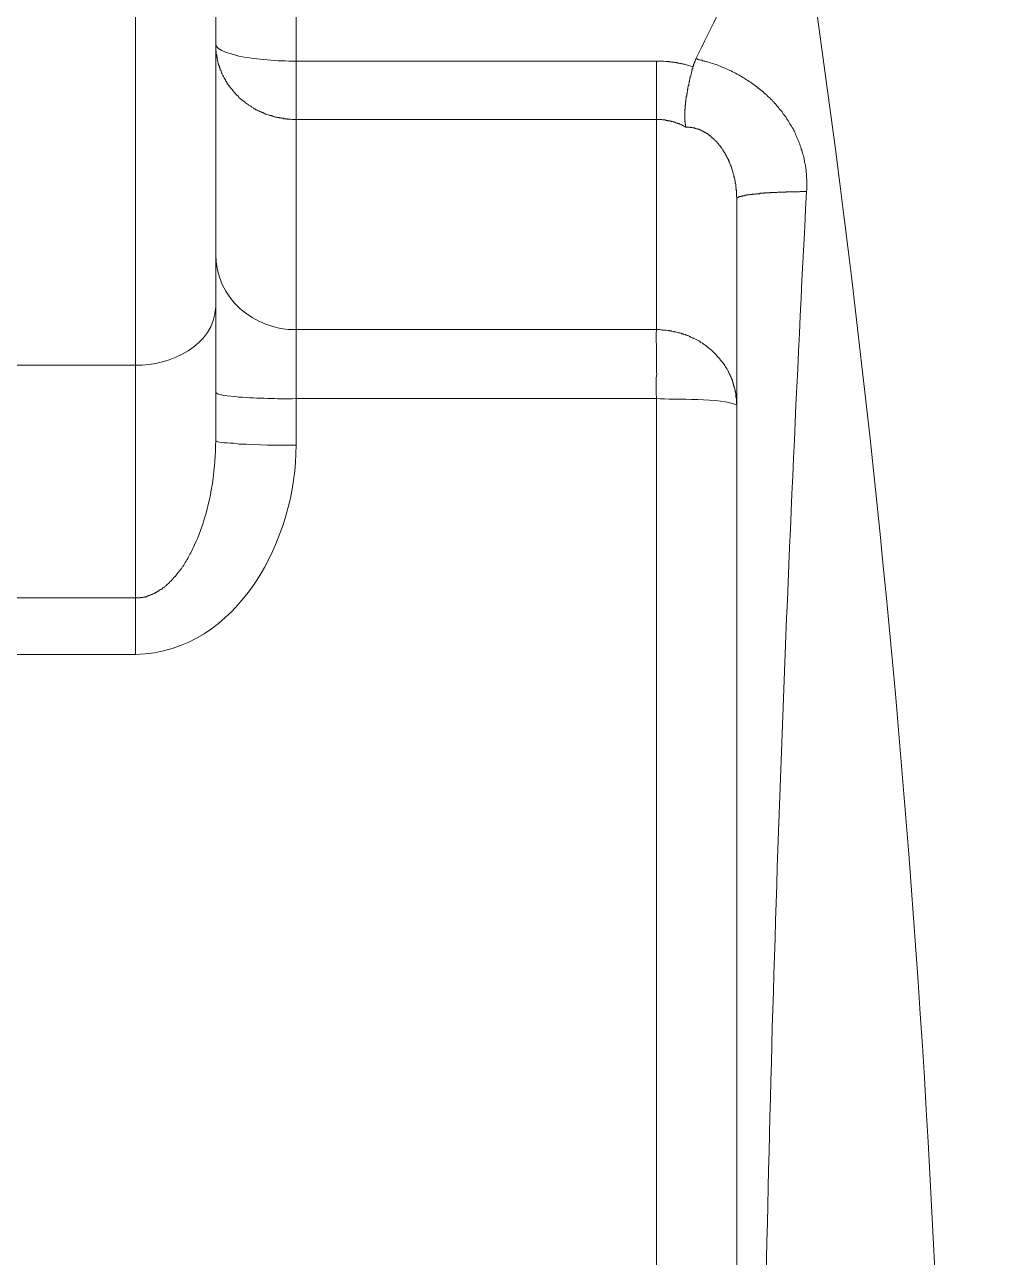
# Model space of a CAD drawing. Header units: millimetres. Extents: x -1838618 to -1600818, y -1770412 to -1553248.
# Drawn here: x -1791882.84 to -1791846.28, y -1686150.75 to -1686104.63 of the extents above; entities that cross this region are included whole.
import ezdxf

# ---------------------------------------------------------------- set-up
doc = ezdxf.new("R2010")
doc.units = ezdxf.units.MM
doc.header["$LTSCALE"] = 100
doc.layers.add('412equipment', color=6, linetype='Continuous')
doc.layers.add('_____1', color=160, linetype='Continuous')

# ---------------------------------------------------------------- blocks, each defined once
blk = doc.blocks.new('A$C2A4D0462')
at = {"layer": '_____1', "color": 7, "lineweight": 0}
for p, q in [((35.0673, -37.3503), (35.0673, -35.6144)), ((34.6671, -38.109), (34.6671, -36.1969)), ((35.0673, -37.3503), (35.0673, -37.4961)), ((35.9671, -37.3503), (35.0673, -37.3503)), ((35.9671, -37.3503), (35.9671, -37.4961)), ((35.9671, -37.4961), (35.0673, -37.4961)), ((35.0673, -38.0201), (35.0673, -37.4961)), ((35.9671, -37.4961), (35.9671, -38.0201)), ((34.8671, -38.1772), (34.8671, -37.832)), ((35.0673, -38.0201), (35.0673, -38.192)), ((35.9671, -38.0201), (35.0673, -38.0201)), ((34.6671, -38.109), (33.2674, -38.109)), ((34.6671, -38.6891), (34.6671, -38.109)), ((34.8671, -38.1772), (34.8671, -38.2971)), ((35.9671, -38.192), (35.0673, -38.192)), ((35.0673, -38.192), (35.0673, -38.3081)), ((35.9671, -40.9381), (35.9671, -38.192)), ((33.2674, -38.6891), (34.6671, -38.6891)), ((34.6671, -38.83), (33.2674, -38.83))]:
    blk.add_line(p, q, dxfattribs=at)
for points in [[(34.8671, -35.8138), (34.8671, -37.308), (34.8671, -37.832)], [(36.0653, -37.3448), (36.0641, -37.3459), (36.0641, -37.3483), (36.0631, -37.3493), (36.0631, -37.3503), (36.0621, -37.351), (36.0621, -37.3531), (36.0614, -37.3531), (36.0614, -37.3552), (36.0603, -37.3562), (36.0603, -37.3579), (36.0593, -37.359), (36.0593, -37.3624), (36.0583, -37.3624), (36.0583, -37.3641)]]:
    blk.add_lwpolyline(points, dxfattribs=at)
for points in [[(36.3132, -36.8632), (36.229, -37.0231), (36.1439, -37.1822), (36.0653, -37.3448)], [(36.3132, -47.0641), (36.8272, -43.6873), (36.8272, -40.2401), (36.3132, -36.8632)], [(34.925, -37.3379), (34.9152, -37.3348), (34.8654, -37.3242), (34.8671, -37.308)], [(35.0673, -37.3503), (35.0196, -37.3507), (34.972, -37.3466), (34.925, -37.3379)], [(36.2381, -40.515), (36.2553, -39.5676), (36.292, -38.6212), (36.3411, -37.6752)], [(34.8671, -37.832), (34.8661, -37.9398), (34.9624, -38.0218), (35.0673, -38.0201)], [(34.6671, -38.109), (34.754, -38.1096), (34.8626, -38.0611), (34.8671, -37.9629)], [(36.1671, -38.2082), (36.1304, -38.1899), (36.0102, -38.1951), (35.9671, -38.192)], [(35.0673, -38.3081), (35.0697, -38.5351), (34.9236, -38.8252), (34.6671, -38.83)], [(34.6671, -38.6891), (34.6671, -38.736), (34.6671, -38.7832), (34.6671, -38.83)]]:
    blk.add_open_spline(points, degree=3, dxfattribs=at)
for points, knots in [([(35.0673, -37.4961), (35.058, -37.4968), (35.0573, -37.4947), (35.0482, -37.495), (35.0414, -37.4957), (35.0471, -37.4933), (35.0394, -37.4944), (35.0394, -37.4944), (35.0373, -37.4944), (35.0373, -37.4944), (35.0373, -37.4944), (35.0351, -37.493), (35.0351, -37.493), (35.0351, -37.493), (35.0302, -37.493), (35.0302, -37.493), (35.0302, -37.493), (35.029, -37.4919), (35.029, -37.4919), (35.029, -37.4919), (35.0253, -37.4919), (35.0253, -37.4919), (35.0253, -37.4919), (35.0242, -37.4909), (35.0242, -37.4909), (35.0242, -37.4909), (35.0213, -37.4909), (35.0213, -37.4909), (35.0213, -37.4909), (35.0192, -37.4899), (35.0192, -37.4899), (35.0192, -37.4899), (35.0161, -37.4899), (35.0161, -37.4899), (35.0161, -37.4899), (35.0142, -37.4892), (35.0142, -37.4892), (35.0142, -37.4892), (35.0132, -37.4892), (35.0132, -37.4892), (35.0132, -37.4892), (35.0111, -37.4882), (35.0111, -37.4882), (35.0111, -37.4882), (35.0094, -37.4882), (35.0094, -37.4882), (35.0094, -37.4882), (35.0084, -37.4871), (35.0084, -37.4871), (35.0084, -37.4871), (35.0061, -37.4871), (35.0061, -37.4871), (35.0061, -37.4871), (35.0051, -37.4861), (35.0051, -37.4861), (35.0051, -37.4861), (35.0023, -37.4861), (35.0023, -37.4861), (35.0023, -37.4861), (35.0003, -37.4851), (35.0003, -37.4851), (34.998, -37.4844), (34.9936, -37.4826), (34.991, -37.4823), (34.991, -37.4823), (34.9893, -37.4813), (34.9893, -37.4813), (34.9893, -37.4813), (34.9882, -37.4802), (34.9882, -37.4802), (34.9882, -37.4802), (34.9862, -37.4802), (34.9862, -37.4802), (34.9862, -37.4802), (34.9849, -37.4788), (34.9849, -37.4788), (34.9849, -37.4788), (34.9832, -37.4788), (34.9832, -37.4788), (34.9832, -37.4788), (34.9822, -37.4778), (34.9822, -37.4778), (34.9822, -37.4778), (34.9801, -37.4771), (34.9801, -37.4771), (34.9801, -37.4771), (34.9791, -37.4771), (34.9791, -37.4771), (34.9791, -37.4771), (34.9774, -37.4761), (34.9774, -37.4761), (34.9774, -37.4761), (34.9762, -37.4751), (34.9762, -37.4751), (34.9762, -37.4751), (34.9741, -37.474), (34.9741, -37.474), (34.9741, -37.474), (34.9731, -37.474), (34.9731, -37.474), (34.9674, -37.4702), (34.9701, -37.474), (34.9643, -37.4692), (34.9643, -37.4692), (34.9632, -37.4682), (34.9632, -37.4682), (34.9632, -37.4682), (34.961, -37.4682), (34.961, -37.4682), (34.961, -37.4682), (34.9603, -37.4671), (34.9603, -37.4671), (34.9603, -37.4671), (34.9582, -37.4661), (34.9582, -37.4661), (34.9582, -37.4661), (34.9572, -37.4647), (34.9572, -37.4647), (34.9572, -37.4647), (34.9562, -37.464), (34.9562, -37.464), (34.9562, -37.464), (34.9543, -37.463), (34.9543, -37.463), (34.9543, -37.463), (34.9532, -37.462), (34.9532, -37.462), (34.9532, -37.462), (34.9522, -37.462), (34.9522, -37.462), (34.9522, -37.462), (34.9501, -37.4609), (34.9501, -37.4609), (34.9501, -37.4609), (34.9491, -37.4599), (34.9491, -37.4599), (34.9491, -37.4599), (34.9484, -37.4592), (34.9484, -37.4592), (34.9469, -37.4585), (34.9408, -37.454), (34.9402, -37.453), (34.9353, -37.4503), (34.93, -37.4447), (34.925, -37.441), (34.9236, -37.4368), (34.9209, -37.4372), (34.9191, -37.4348), (34.9155, -37.4317), (34.9176, -37.432), (34.9131, -37.4282), (34.9092, -37.4234), (34.905, -37.4179), (34.9011, -37.413), (34.899, -37.4106), (34.8973, -37.4079), (34.895, -37.4048), (34.895, -37.4048), (34.895, -37.4041), (34.895, -37.4041), (34.895, -37.4041), (34.8943, -37.402), (34.8943, -37.402), (34.8943, -37.402), (34.8933, -37.401), (34.8933, -37.401), (34.8933, -37.401), (34.8923, -37.4), (34.8923, -37.4), (34.8923, -37.4), (34.8912, -37.3982), (34.8912, -37.3982), (34.8912, -37.3982), (34.8912, -37.3972), (34.8912, -37.3972), (34.8912, -37.3972), (34.8902, -37.3962), (34.8902, -37.3962), (34.8902, -37.3962), (34.8892, -37.3941), (34.8892, -37.3941), (34.8892, -37.3941), (34.8883, -37.3931), (34.8883, -37.3931), (34.8883, -37.3931), (34.8883, -37.3924), (34.8883, -37.3924), (34.8883, -37.3924), (34.8873, -37.39), (34.8873, -37.39), (34.8873, -37.39), (34.8862, -37.3889), (34.8862, -37.3889), (34.8845, -37.3851), (34.8838, -37.3845), (34.8819, -37.3803), (34.8819, -37.3803), (34.8812, -37.3793), (34.8812, -37.3793), (34.8812, -37.3793), (34.8812, -37.3772), (34.8812, -37.3772), (34.8812, -37.3772), (34.8802, -37.3758), (34.8802, -37.3758), (34.8802, -37.3758), (34.8802, -37.3741), (34.8802, -37.3741), (34.8802, -37.3741), (34.8792, -37.3731), (34.8792, -37.3731), (34.8792, -37.3731), (34.8781, -37.3721), (34.8781, -37.3721), (34.8781, -37.3721), (34.8781, -37.37), (34.8781, -37.37), (34.8781, -37.37), (34.8771, -37.369), (34.8771, -37.369), (34.8771, -37.369), (34.8771, -37.3672), (34.8771, -37.3672), (34.8771, -37.3672), (34.8764, -37.3662), (34.8764, -37.3662), (34.8764, -37.3662), (34.8764, -37.3641), (34.8764, -37.3641), (34.8764, -37.3641), (34.8754, -37.3631), (34.8754, -37.3631), (34.8754, -37.3631), (34.8754, -37.361), (34.8754, -37.361), (34.8754, -37.361), (34.8742, -37.36), (34.8742, -37.36), (34.8742, -37.36), (34.8742, -37.3579), (34.8742, -37.3579), (34.8742, -37.3579), (34.8732, -37.3569), (34.8732, -37.3569), (34.8732, -37.3569), (34.8732, -37.3541), (34.8732, -37.3541), (34.8732, -37.3541), (34.8721, -37.3521), (34.8721, -37.3521), (34.8721, -37.3521), (34.8721, -37.351), (34.8721, -37.351), (34.8721, -37.351), (34.8711, -37.3493), (34.8711, -37.3493), (34.8711, -37.3493), (34.8711, -37.3459), (34.8711, -37.3459), (34.8711, -37.3459), (34.8704, -37.3448), (34.8704, -37.3448), (34.8707, -37.3345), (34.869, -37.3441), (34.8694, -37.3352), (34.8694, -37.3352), (34.8683, -37.3342), (34.8683, -37.3342), (34.8683, -37.3342), (34.8683, -37.3259), (34.8683, -37.3259), (34.8683, -37.3259), (34.8671, -37.3252), (34.8671, -37.3252), (34.8671, -37.3252), (34.8671, -37.3169), (34.8671, -37.3169), (34.8671, -37.3138), (34.8671, -37.3111), (34.8671, -37.308)], [0, 0, 0, 0, 1, 1, 1, 2, 2, 2, 3, 3, 3, 4, 4, 4, 5, 5, 5, 6, 6, 6, 7, 7, 7, 8, 8, 8, 9, 9, 9, 10, 10, 10, 11, 11, 11, 12, 12, 12, 13, 13, 13, 14, 14, 14, 15, 15, 15, 16, 16, 16, 17, 17, 17, 18, 18, 18, 19, 19, 19, 20, 20, 20, 21, 21, 21, 22, 22, 22, 23, 23, 23, 24, 24, 24, 25, 25, 25, 26, 26, 26, 27, 27, 27, 28, 28, 28, 29, 29, 29, 30, 30, 30, 31, 31, 31, 32, 32, 32, 33, 33, 33, 34, 34, 34, 35, 35, 35, 36, 36, 36, 37, 37, 37, 38, 38, 38, 39, 39, 39, 40, 40, 40, 41, 41, 41, 42, 42, 42, 43, 43, 43, 44, 44, 44, 45, 45, 45, 46, 46, 46, 47, 47, 47, 48, 48, 48, 49, 49, 49, 50, 50, 50, 51, 51, 51, 52, 52, 52, 53, 53, 53, 54, 54, 54, 55, 55, 55, 56, 56, 56, 57, 57, 57, 58, 58, 58, 59, 59, 59, 60, 60, 60, 61, 61, 61, 62, 62, 62, 63, 63, 63, 64, 64, 64, 65, 65, 65, 66, 66, 66, 67, 67, 67, 68, 68, 68, 69, 69, 69, 70, 70, 70, 71, 71, 71, 72, 72, 72, 73, 73, 73, 74, 74, 74, 75, 75, 75, 76, 76, 76, 77, 77, 77, 78, 78, 78, 79, 79, 79, 80, 80, 80, 81, 81, 81, 82, 82, 82, 83, 83, 83, 84, 84, 84, 85, 85, 85, 86, 86, 86, 87, 87, 87, 88, 88, 88, 89, 89, 89, 90, 90, 90, 91, 91, 91, 92, 92, 92, 93, 93, 93, 93]), ([(36.0583, -37.3641), (36.0543, -37.3638), (36.0509, -37.3624), (36.0472, -37.361), (36.0433, -37.3607), (36.0398, -37.3593), (36.0364, -37.3579), (36.0364, -37.3579), (36.0341, -37.3579), (36.0341, -37.3579), (36.0341, -37.3579), (36.0321, -37.3569), (36.0321, -37.3569), (36.0321, -37.3569), (36.0293, -37.3569), (36.0293, -37.3569), (36.0293, -37.3569), (36.0271, -37.3562), (36.0271, -37.3562), (36.0271, -37.3562), (36.025, -37.3562), (36.025, -37.3562), (36.025, -37.3562), (36.0233, -37.3552), (36.0233, -37.3552), (36.0233, -37.3552), (36.019, -37.3552), (36.019, -37.3552), (36.019, -37.3552), (36.0183, -37.3541), (36.0183, -37.3541), (36.0183, -37.3541), (36.0123, -37.3541), (36.0123, -37.3541), (36.0123, -37.3541), (36.0102, -37.3531), (36.0102, -37.3531), (36.0102, -37.3531), (36.0052, -37.3531), (36.0052, -37.3531), (36.0052, -37.3531), (36.0031, -37.3521), (36.0031, -37.3521), (36.0031, -37.3521), (36.0011, -37.3521), (36.0011, -37.3521), (35.9919, -37.3524), (36.0021, -37.3507), (35.9901, -37.351), (35.9816, -37.351), (35.9771, -37.3497), (35.9671, -37.3503)], [0, 0, 0, 0, 1, 1, 1, 2, 2, 2, 3, 3, 3, 4, 4, 4, 5, 5, 5, 6, 6, 6, 7, 7, 7, 8, 8, 8, 9, 9, 9, 10, 10, 10, 11, 11, 11, 12, 12, 12, 13, 13, 13, 14, 14, 14, 15, 15, 15, 16, 16, 16, 17, 17, 17, 17]), ([(36.0653, -37.3448), (36.0653, -37.3448), (36.0681, -37.3448), (36.0681, -37.3448), (36.0681, -37.3448), (36.0701, -37.3459), (36.0701, -37.3459), (36.0701, -37.3459), (36.0722, -37.3469), (36.0722, -37.3469), (36.0722, -37.3469), (36.0751, -37.3469), (36.0751, -37.3469), (36.0751, -37.3469), (36.0772, -37.3483), (36.0772, -37.3483), (36.0772, -37.3483), (36.0801, -37.3483), (36.0801, -37.3483), (36.0801, -37.3483), (36.0822, -37.3493), (36.0822, -37.3493), (36.0822, -37.3493), (36.0853, -37.3503), (36.0853, -37.3503), (36.0853, -37.3503), (36.087, -37.3503), (36.087, -37.3503), (36.087, -37.3503), (36.0893, -37.351), (36.0893, -37.351), (36.0893, -37.351), (36.092, -37.3521), (36.092, -37.3521), (36.092, -37.3521), (36.0941, -37.3521), (36.0941, -37.3521), (36.1037, -37.3559), (36.1163, -37.3586), (36.1253, -37.3631), (36.1344, -37.3669), (36.1442, -37.371), (36.153, -37.3748), (36.162, -37.38), (36.1745, -37.3855), (36.1823, -37.391), (36.19, -37.3962), (36.2, -37.4013), (36.2071, -37.4072), (36.2166, -37.4127), (36.2236, -37.4206), (36.2321, -37.4261), (36.2321, -37.4261), (36.2341, -37.4282), (36.2341, -37.4282), (36.2341, -37.4282), (36.2353, -37.4299), (36.2353, -37.4299), (36.2353, -37.4299), (36.2371, -37.431), (36.2371, -37.431), (36.2371, -37.431), (36.2391, -37.433), (36.2391, -37.433), (36.2391, -37.433), (36.2412, -37.4341), (36.2412, -37.4341), (36.2412, -37.4341), (36.2431, -37.4361), (36.2431, -37.4361), (36.2431, -37.4361), (36.2441, -37.4382), (36.2441, -37.4382), (36.2441, -37.4382), (36.2462, -37.4392), (36.2462, -37.4392), (36.2462, -37.4392), (36.2483, -37.441), (36.2483, -37.441), (36.2483, -37.441), (36.2502, -37.443), (36.2502, -37.443), (36.2502, -37.443), (36.2512, -37.4441), (36.2512, -37.4441), (36.2512, -37.4441), (36.2533, -37.4461), (36.2533, -37.4461), (36.2533, -37.4461), (36.255, -37.4478), (36.255, -37.4478), (36.255, -37.4478), (36.256, -37.4503), (36.256, -37.4503), (36.256, -37.4503), (36.2583, -37.4513), (36.2583, -37.4513), (36.2583, -37.4513), (36.2593, -37.453), (36.2593, -37.453), (36.2593, -37.453), (36.261, -37.4551), (36.261, -37.4551), (36.261, -37.4551), (36.2631, -37.4561), (36.2631, -37.4561), (36.2646, -37.4599), (36.272, -37.4661), (36.2731, -37.4692), (36.2762, -37.473), (36.2801, -37.4754), (36.2822, -37.4802), (36.2822, -37.4802), (36.2832, -37.4823), (36.2832, -37.4823), (36.2832, -37.4823), (36.285, -37.484), (36.285, -37.484), (36.285, -37.484), (36.2862, -37.4861), (36.2862, -37.4861), (36.2862, -37.4861), (36.2872, -37.4871), (36.2872, -37.4871), (36.2872, -37.4871), (36.2893, -37.4892), (36.2893, -37.4892), (36.2893, -37.4892), (36.2903, -37.4909), (36.2903, -37.4909), (36.2953, -37.4995), (36.3003, -37.5071), (36.3051, -37.5161), (36.3091, -37.5216), (36.3091, -37.5216), (36.3122, -37.5281), (36.3142, -37.5329), (36.3151, -37.5371), (36.3172, -37.5412), (36.3223, -37.5495), (36.3239, -37.5591), (36.328, -37.5681), (36.328, -37.5681), (36.328, -37.5701), (36.328, -37.5701), (36.328, -37.5701), (36.329, -37.5722), (36.329, -37.5722), (36.329, -37.5722), (36.3303, -37.5739), (36.3303, -37.5739), (36.3303, -37.5739), (36.3303, -37.576), (36.3303, -37.576), (36.3303, -37.576), (36.3313, -37.5781), (36.3313, -37.5781), (36.3313, -37.5781), (36.3313, -37.5808), (36.3313, -37.5808), (36.3337, -37.585), (36.3334, -37.5891), (36.3351, -37.5929), (36.3351, -37.5929), (36.3351, -37.596), (36.3351, -37.596), (36.3351, -37.596), (36.3361, -37.598), (36.3361, -37.598), (36.3361, -37.598), (36.3361, -37.6022), (36.3361, -37.6022), (36.3361, -37.6022), (36.3371, -37.6039), (36.3371, -37.6039), (36.3371, -37.6039), (36.3371, -37.606), (36.3371, -37.606), (36.3371, -37.606), (36.3384, -37.6091), (36.3384, -37.6091), (36.3384, -37.6091), (36.3384, -37.6132), (36.3384, -37.6132), (36.3384, -37.6132), (36.3394, -37.6153), (36.3394, -37.6153), (36.3394, -37.6153), (36.3394, -37.6191), (36.3394, -37.6191), (36.3394, -37.6191), (36.3401, -37.6211), (36.3401, -37.6211), (36.3394, -37.6301), (36.3415, -37.6277), (36.3411, -37.6342), (36.3411, -37.6342), (36.3411, -37.6432), (36.3411, -37.6432), (36.3411, -37.6432), (36.3421, -37.6452), (36.3421, -37.6452), (36.3421, -37.6452), (36.3421, -37.647), (36.3421, -37.647), (36.3418, -37.6532), (36.3432, -37.6711), (36.3411, -37.6752)], [0, 0, 0, 0, 1, 1, 1, 2, 2, 2, 3, 3, 3, 4, 4, 4, 5, 5, 5, 6, 6, 6, 7, 7, 7, 8, 8, 8, 9, 9, 9, 10, 10, 10, 11, 11, 11, 12, 12, 12, 13, 13, 13, 14, 14, 14, 15, 15, 15, 16, 16, 16, 17, 17, 17, 18, 18, 18, 19, 19, 19, 20, 20, 20, 21, 21, 21, 22, 22, 22, 23, 23, 23, 24, 24, 24, 25, 25, 25, 26, 26, 26, 27, 27, 27, 28, 28, 28, 29, 29, 29, 30, 30, 30, 31, 31, 31, 32, 32, 32, 33, 33, 33, 34, 34, 34, 35, 35, 35, 36, 36, 36, 37, 37, 37, 38, 38, 38, 39, 39, 39, 40, 40, 40, 41, 41, 41, 42, 42, 42, 43, 43, 43, 44, 44, 44, 45, 45, 45, 46, 46, 46, 47, 47, 47, 48, 48, 48, 49, 49, 49, 50, 50, 50, 51, 51, 51, 52, 52, 52, 53, 53, 53, 54, 54, 54, 55, 55, 55, 56, 56, 56, 57, 57, 57, 58, 58, 58, 59, 59, 59, 60, 60, 60, 61, 61, 61, 62, 62, 62, 63, 63, 63, 64, 64, 64, 65, 65, 65, 66, 66, 66, 67, 67, 67, 68, 68, 68, 69, 69, 69, 69]), ([(36.0583, -37.3641), (36.0583, -37.3641), (36.0571, -37.3662), (36.0571, -37.3662), (36.0571, -37.3662), (36.0571, -37.369), (36.0571, -37.369), (36.0571, -37.369), (36.056, -37.37), (36.056, -37.37), (36.056, -37.37), (36.056, -37.3721), (36.056, -37.3721), (36.056, -37.3721), (36.0553, -37.3731), (36.0553, -37.3731), (36.0553, -37.3731), (36.0553, -37.3758), (36.0553, -37.3758), (36.0553, -37.3758), (36.0543, -37.3783), (36.0543, -37.3783), (36.0543, -37.3783), (36.0543, -37.3803), (36.0543, -37.3803), (36.0543, -37.3803), (36.0533, -37.382), (36.0533, -37.382), (36.0533, -37.382), (36.0533, -37.3831), (36.0533, -37.3831), (36.0533, -37.3831), (36.0522, -37.3851), (36.0522, -37.3851), (36.0522, -37.3851), (36.0522, -37.3879), (36.0522, -37.3879), (36.0522, -37.3879), (36.0512, -37.3889), (36.0512, -37.3889), (36.0512, -37.3889), (36.0512, -37.3924), (36.0512, -37.3924), (36.0512, -37.3924), (36.05, -37.3931), (36.05, -37.3931), (36.05, -37.3931), (36.05, -37.3962), (36.05, -37.3962), (36.05, -37.3962), (36.0493, -37.3982), (36.0493, -37.3982), (36.0493, -37.3982), (36.0493, -37.401), (36.0493, -37.401), (36.0493, -37.401), (36.0483, -37.402), (36.0483, -37.402), (36.0483, -37.402), (36.0483, -37.4048), (36.0483, -37.4048), (36.0483, -37.4048), (36.0472, -37.4062), (36.0472, -37.4062), (36.0472, -37.4062), (36.0472, -37.4103), (36.0472, -37.4103), (36.0472, -37.4103), (36.0462, -37.412), (36.0462, -37.412), (36.0462, -37.412), (36.0462, -37.4141), (36.0462, -37.4141), (36.0462, -37.4141), (36.0452, -37.4161), (36.0452, -37.4161), (36.0452, -37.4161), (36.0452, -37.4199), (36.0452, -37.4199), (36.0452, -37.4199), (36.0441, -37.4213), (36.0441, -37.4213), (36.0441, -37.4213), (36.0441, -37.4251), (36.0441, -37.4251), (36.0441, -37.4251), (36.0433, -37.4272), (36.0433, -37.4272), (36.0433, -37.4272), (36.0433, -37.431), (36.0433, -37.431), (36.0433, -37.431), (36.0422, -37.432), (36.0422, -37.432), (36.0422, -37.432), (36.0422, -37.4372), (36.0422, -37.4372), (36.0422, -37.4372), (36.0412, -37.4382), (36.0412, -37.4382), (36.0416, -37.4458), (36.0398, -37.4423), (36.0402, -37.4478), (36.0402, -37.4478), (36.0402, -37.4513), (36.0402, -37.4513), (36.0402, -37.4513), (36.0391, -37.4523), (36.0391, -37.4523), (36.0391, -37.4523), (36.0391, -37.4592), (36.0391, -37.4592), (36.0391, -37.4592), (36.0381, -37.4599), (36.0381, -37.4599), (36.0381, -37.4599), (36.0381, -37.4702), (36.0381, -37.4702), (36.0381, -37.4702), (36.0374, -37.4713), (36.0374, -37.4713), (36.0374, -37.4713), (36.0374, -37.4751), (36.0374, -37.4751), (36.0374, -37.4778), (36.0374, -37.4813), (36.0374, -37.484), (36.0374, -37.4892), (36.0374, -37.4944), (36.0374, -37.4992), (36.0374, -37.4992), (36.0374, -37.5012), (36.0374, -37.5012), (36.0374, -37.5012), (36.0381, -37.5019), (36.0381, -37.5019), (36.0381, -37.5019), (36.0381, -37.5078), (36.0381, -37.5078), (36.0381, -37.5078), (36.0391, -37.5088), (36.0391, -37.5088), (36.0391, -37.5088), (36.0391, -37.5133), (36.0391, -37.5133), (36.0391, -37.5133), (36.0402, -37.514), (36.0402, -37.514), (36.0402, -37.514), (36.0402, -37.515), (36.0402, -37.515)], [0, 0, 0, 0, 1, 1, 1, 2, 2, 2, 3, 3, 3, 4, 4, 4, 5, 5, 5, 6, 6, 6, 7, 7, 7, 8, 8, 8, 9, 9, 9, 10, 10, 10, 11, 11, 11, 12, 12, 12, 13, 13, 13, 14, 14, 14, 15, 15, 15, 16, 16, 16, 17, 17, 17, 18, 18, 18, 19, 19, 19, 20, 20, 20, 21, 21, 21, 22, 22, 22, 23, 23, 23, 24, 24, 24, 25, 25, 25, 26, 26, 26, 27, 27, 27, 28, 28, 28, 29, 29, 29, 30, 30, 30, 31, 31, 31, 32, 32, 32, 33, 33, 33, 34, 34, 34, 35, 35, 35, 36, 36, 36, 37, 37, 37, 38, 38, 38, 39, 39, 39, 40, 40, 40, 41, 41, 41, 42, 42, 42, 43, 43, 43, 44, 44, 44, 45, 45, 45, 46, 46, 46, 47, 47, 47, 48, 48, 48, 49, 49, 49, 50, 50, 50, 50]), ([(36.0402, -37.515), (36.0402, -37.515), (36.0391, -37.514), (36.0391, -37.514), (36.0391, -37.514), (36.0381, -37.514), (36.0381, -37.514), (36.0381, -37.514), (36.0374, -37.5133), (36.0374, -37.5133), (36.0374, -37.5133), (36.0364, -37.5133), (36.0364, -37.5133), (36.0364, -37.5133), (36.0352, -37.5123), (36.0352, -37.5123), (36.0352, -37.5123), (36.0341, -37.5123), (36.0341, -37.5123), (36.0341, -37.5123), (36.0331, -37.5112), (36.0331, -37.5112), (36.0331, -37.5112), (36.0321, -37.5112), (36.0321, -37.5112), (36.0321, -37.5112), (36.0314, -37.5102), (36.0314, -37.5102), (36.0314, -37.5102), (36.0304, -37.5102), (36.0304, -37.5102), (36.0304, -37.5102), (36.0293, -37.5088), (36.0293, -37.5088), (36.0293, -37.5088), (36.0271, -37.5088), (36.0271, -37.5088), (36.0271, -37.5088), (36.0261, -37.5078), (36.0261, -37.5078), (36.0261, -37.5078), (36.025, -37.5078), (36.025, -37.5078), (36.025, -37.5078), (36.0243, -37.5071), (36.0243, -37.5071), (36.0243, -37.5071), (36.0233, -37.5071), (36.0233, -37.5071), (36.0233, -37.5071), (36.0223, -37.5061), (36.0223, -37.5061), (36.0223, -37.5061), (36.02, -37.5061), (36.02, -37.5061), (36.02, -37.5061), (36.019, -37.505), (36.019, -37.505), (36.019, -37.505), (36.0173, -37.505), (36.0173, -37.505), (36.0173, -37.505), (36.0162, -37.504), (36.0162, -37.504), (36.0162, -37.504), (36.0142, -37.504), (36.0142, -37.504), (36.0142, -37.504), (36.013, -37.503), (36.013, -37.503), (36.013, -37.503), (36.0112, -37.503), (36.0112, -37.503), (36.0112, -37.503), (36.0102, -37.5019), (36.0102, -37.5019), (36.0102, -37.5019), (36.0081, -37.5019), (36.0081, -37.5019), (36.0081, -37.5019), (36.0071, -37.5012), (36.0071, -37.5012), (36.0071, -37.5012), (36.0042, -37.5012), (36.0042, -37.5012), (36.0042, -37.5012), (36.0031, -37.5002), (36.0031, -37.5002), (36.0031, -37.5002), (36.0011, -37.5002), (36.0011, -37.5002), (36.0011, -37.5002), (36.0004, -37.4992), (36.0004, -37.4992), (36.0004, -37.4992), (35.995, -37.4992), (35.995, -37.4992), (35.995, -37.4992), (35.9944, -37.4981), (35.9944, -37.4981), (35.9944, -37.4981), (35.9901, -37.4981), (35.9901, -37.4981), (35.9901, -37.4981), (35.989, -37.4971), (35.989, -37.4971), (35.989, -37.4971), (35.9863, -37.4971), (35.9863, -37.4971), (35.9802, -37.4975), (35.984, -37.4957), (35.9763, -37.4961), (35.9732, -37.4961), (35.9704, -37.4961), (35.9671, -37.4961)], [0, 0, 0, 0, 1, 1, 1, 2, 2, 2, 3, 3, 3, 4, 4, 4, 5, 5, 5, 6, 6, 6, 7, 7, 7, 8, 8, 8, 9, 9, 9, 10, 10, 10, 11, 11, 11, 12, 12, 12, 13, 13, 13, 14, 14, 14, 15, 15, 15, 16, 16, 16, 17, 17, 17, 18, 18, 18, 19, 19, 19, 20, 20, 20, 21, 21, 21, 22, 22, 22, 23, 23, 23, 24, 24, 24, 25, 25, 25, 26, 26, 26, 27, 27, 27, 28, 28, 28, 29, 29, 29, 30, 30, 30, 31, 31, 31, 32, 32, 32, 33, 33, 33, 34, 34, 34, 35, 35, 35, 36, 36, 36, 37, 37, 37, 38, 38, 38, 38]), ([(36.0402, -37.515), (36.0438, -37.515), (36.0476, -37.515), (36.0512, -37.515), (36.0512, -37.515), (36.0512, -37.5161), (36.0512, -37.5161), (36.0614, -37.5157), (36.0546, -37.5174), (36.0621, -37.5171), (36.0621, -37.5171), (36.0621, -37.5181), (36.0621, -37.5181), (36.0621, -37.5181), (36.0653, -37.5181), (36.0653, -37.5181), (36.0653, -37.5181), (36.0664, -37.5192), (36.0664, -37.5192), (36.0664, -37.5192), (36.0691, -37.5192), (36.0691, -37.5192), (36.0691, -37.5192), (36.0691, -37.5198), (36.0691, -37.5198), (36.0691, -37.5198), (36.0722, -37.5198), (36.0722, -37.5198), (36.0722, -37.5198), (36.0722, -37.5209), (36.0722, -37.5209), (36.0722, -37.5209), (36.0741, -37.5209), (36.0741, -37.5209), (36.0741, -37.5209), (36.0751, -37.5219), (36.0751, -37.5219), (36.0751, -37.5219), (36.0762, -37.5219), (36.0762, -37.5219), (36.0762, -37.5219), (36.0772, -37.5229), (36.0772, -37.5229), (36.0772, -37.5229), (36.0782, -37.5229), (36.0782, -37.5229), (36.0782, -37.5229), (36.0793, -37.5243), (36.0793, -37.5243), (36.0793, -37.5243), (36.0812, -37.5243), (36.0812, -37.5243), (36.0812, -37.5243), (36.0812, -37.5254), (36.0812, -37.5254), (36.0812, -37.5254), (36.0832, -37.5254), (36.0832, -37.5254), (36.0832, -37.5254), (36.0832, -37.526), (36.0832, -37.526), (36.0832, -37.526), (36.0843, -37.526), (36.0843, -37.526), (36.0843, -37.526), (36.0853, -37.5271), (36.0853, -37.5271), (36.0853, -37.5271), (36.086, -37.5271), (36.086, -37.5271), (36.086, -37.5271), (36.087, -37.5281), (36.087, -37.5281), (36.087, -37.5281), (36.0882, -37.5281), (36.0882, -37.5281), (36.0882, -37.5281), (36.0893, -37.5291), (36.0893, -37.5291), (36.0893, -37.5291), (36.0903, -37.5302), (36.0903, -37.5302), (36.0903, -37.5302), (36.0913, -37.5302), (36.0913, -37.5302), (36.0913, -37.5302), (36.092, -37.5312), (36.092, -37.5312), (36.092, -37.5312), (36.0931, -37.5312), (36.0931, -37.5312), (36.0931, -37.5312), (36.0941, -37.5319), (36.0941, -37.5319), (36.0967, -37.5347), (36.0946, -37.5305), (36.0991, -37.536), (36.0991, -37.536), (36.1001, -37.5371), (36.1001, -37.5371), (36.1001, -37.5371), (36.1012, -37.5371), (36.1012, -37.5371), (36.1012, -37.5371), (36.1024, -37.5378), (36.1024, -37.5378), (36.1024, -37.5378), (36.1034, -37.5391), (36.1034, -37.5391), (36.1034, -37.5391), (36.1041, -37.5402), (36.1041, -37.5402), (36.1041, -37.5402), (36.1051, -37.5402), (36.1051, -37.5402), (36.1051, -37.5402), (36.1051, -37.5412), (36.1051, -37.5412), (36.1051, -37.5412), (36.1062, -37.5422), (36.1062, -37.5422), (36.1062, -37.5422), (36.1072, -37.5422), (36.1072, -37.5422), (36.1072, -37.5422), (36.1082, -37.5433), (36.1082, -37.5433), (36.1082, -37.5433), (36.1082, -37.544), (36.1082, -37.544), (36.1082, -37.544), (36.1094, -37.544), (36.1094, -37.544), (36.1094, -37.544), (36.1101, -37.545), (36.1101, -37.545), (36.1101, -37.545), (36.1111, -37.546), (36.1111, -37.546), (36.1111, -37.546), (36.1122, -37.5471), (36.1122, -37.5471), (36.1122, -37.5471), (36.1132, -37.5481), (36.1132, -37.5481), (36.1132, -37.5481), (36.1132, -37.5491), (36.1132, -37.5491), (36.1132, -37.5491), (36.1142, -37.5491), (36.1142, -37.5491), (36.1142, -37.5491), (36.1153, -37.5498), (36.1153, -37.5498), (36.1153, -37.5498), (36.116, -37.5509), (36.116, -37.5509), (36.116, -37.5509), (36.116, -37.5519), (36.116, -37.5519), (36.116, -37.5519), (36.1172, -37.5519), (36.1172, -37.5519), (36.1172, -37.5519), (36.1182, -37.5529), (36.1182, -37.5529), (36.1182, -37.5529), (36.1192, -37.5543), (36.1192, -37.5543), (36.1192, -37.5543), (36.1192, -37.5553), (36.1192, -37.5553), (36.1192, -37.5553), (36.1203, -37.556), (36.1203, -37.556), (36.1203, -37.556), (36.122, -37.5581), (36.122, -37.5581), (36.122, -37.5581), (36.122, -37.5591), (36.122, -37.5591), (36.1249, -37.5588), (36.1249, -37.5619), (36.1263, -37.5629), (36.1263, -37.5629), (36.1273, -37.5639), (36.1273, -37.5639), (36.1273, -37.5639), (36.1273, -37.565), (36.1273, -37.565), (36.1273, -37.565), (36.128, -37.566), (36.128, -37.566), (36.128, -37.566), (36.1291, -37.567), (36.1291, -37.567), (36.1291, -37.567), (36.1301, -37.5681), (36.1301, -37.5681), (36.1301, -37.5681), (36.1301, -37.5691), (36.1301, -37.5691), (36.1301, -37.5691), (36.1311, -37.5701), (36.1311, -37.5701), (36.1311, -37.5701), (36.1323, -37.5712), (36.1323, -37.5712), (36.1323, -37.5712), (36.1334, -37.5722), (36.1334, -37.5722), (36.1334, -37.5722), (36.1334, -37.5739), (36.1334, -37.5739), (36.1334, -37.5739), (36.1341, -37.575), (36.1341, -37.575), (36.1341, -37.575), (36.1351, -37.576), (36.1351, -37.576), (36.1351, -37.576), (36.1351, -37.577), (36.1351, -37.577), (36.1351, -37.577), (36.1361, -37.5781), (36.1361, -37.5781), (36.1361, -37.5781), (36.1372, -37.5791), (36.1372, -37.5791), (36.1372, -37.5791), (36.1382, -37.5808), (36.1382, -37.5808), (36.1382, -37.5808), (36.1382, -37.5819), (36.1382, -37.5819), (36.1382, -37.5819), (36.1394, -37.5832), (36.1394, -37.5832), (36.1394, -37.5832), (36.1401, -37.5843), (36.1401, -37.5843), (36.1401, -37.5843), (36.1401, -37.586), (36.1401, -37.586), (36.1401, -37.586), (36.1411, -37.587), (36.1411, -37.587), (36.1411, -37.587), (36.1422, -37.5881), (36.1422, -37.5881), (36.1422, -37.5881), (36.1422, -37.5891), (36.1422, -37.5891), (36.1422, -37.5891), (36.1432, -37.5912), (36.1432, -37.5912), (36.1432, -37.5912), (36.1442, -37.5918), (36.1442, -37.5918), (36.1442, -37.5918), (36.1442, -37.5929), (36.1442, -37.5929), (36.1442, -37.5929), (36.1453, -37.5949), (36.1453, -37.5949), (36.1453, -37.5949), (36.1465, -37.596), (36.1465, -37.596), (36.1465, -37.596), (36.1465, -37.598), (36.1465, -37.598), (36.1465, -37.598), (36.1471, -37.5991), (36.1471, -37.5991), (36.1471, -37.5991), (36.1482, -37.6001), (36.1482, -37.6001), (36.1482, -37.6001), (36.1482, -37.6022), (36.1482, -37.6022), (36.1482, -37.6022), (36.1492, -37.6032), (36.1492, -37.6032), (36.1509, -37.606), (36.1506, -37.6098), (36.153, -37.6122), (36.1535, -37.6167), (36.158, -37.6266), (36.1583, -37.6311), (36.1597, -37.6332), (36.1604, -37.6363), (36.1601, -37.639), (36.1623, -37.6425), (36.1616, -37.6466), (36.1633, -37.6501), (36.163, -37.6597), (36.1647, -37.6494), (36.1644, -37.659), (36.1651, -37.6649), (36.1654, -37.6628), (36.1651, -37.6701), (36.1651, -37.6701), (36.1661, -37.6721), (36.1661, -37.6721), (36.1661, -37.6721), (36.1661, -37.6821), (36.1661, -37.6821), (36.1658, -37.6914), (36.1675, -37.6869), (36.1671, -37.6931)], [0, 0, 0, 0, 1, 1, 1, 2, 2, 2, 3, 3, 3, 4, 4, 4, 5, 5, 5, 6, 6, 6, 7, 7, 7, 8, 8, 8, 9, 9, 9, 10, 10, 10, 11, 11, 11, 12, 12, 12, 13, 13, 13, 14, 14, 14, 15, 15, 15, 16, 16, 16, 17, 17, 17, 18, 18, 18, 19, 19, 19, 20, 20, 20, 21, 21, 21, 22, 22, 22, 23, 23, 23, 24, 24, 24, 25, 25, 25, 26, 26, 26, 27, 27, 27, 28, 28, 28, 29, 29, 29, 30, 30, 30, 31, 31, 31, 32, 32, 32, 33, 33, 33, 34, 34, 34, 35, 35, 35, 36, 36, 36, 37, 37, 37, 38, 38, 38, 39, 39, 39, 40, 40, 40, 41, 41, 41, 42, 42, 42, 43, 43, 43, 44, 44, 44, 45, 45, 45, 46, 46, 46, 47, 47, 47, 48, 48, 48, 49, 49, 49, 50, 50, 50, 51, 51, 51, 52, 52, 52, 53, 53, 53, 54, 54, 54, 55, 55, 55, 56, 56, 56, 57, 57, 57, 58, 58, 58, 59, 59, 59, 60, 60, 60, 61, 61, 61, 62, 62, 62, 63, 63, 63, 64, 64, 64, 65, 65, 65, 66, 66, 66, 67, 67, 67, 68, 68, 68, 69, 69, 69, 70, 70, 70, 71, 71, 71, 72, 72, 72, 73, 73, 73, 74, 74, 74, 75, 75, 75, 76, 76, 76, 77, 77, 77, 78, 78, 78, 79, 79, 79, 80, 80, 80, 81, 81, 81, 82, 82, 82, 83, 83, 83, 84, 84, 84, 85, 85, 85, 86, 86, 86, 87, 87, 87, 88, 88, 88, 89, 89, 89, 90, 90, 90, 91, 91, 91, 92, 92, 92, 93, 93, 93, 94, 94, 94, 95, 95, 95, 96, 96, 96, 97, 97, 97, 98, 98, 98, 99, 99, 99, 100, 100, 100, 101, 101, 101, 102, 102, 102, 103, 103, 103, 103]), ([(36.3411, -37.6752), (36.3377, -37.6752), (36.3337, -37.6752), (36.3303, -37.6752), (36.3223, -37.6745), (36.328, -37.6766), (36.3192, -37.6763), (36.3122, -37.6763), (36.3051, -37.6763), (36.298, -37.6763), (36.298, -37.6763), (36.2903, -37.6763), (36.2903, -37.6763), (36.2903, -37.6763), (36.2893, -37.6769), (36.2893, -37.6769), (36.2893, -37.6769), (36.2872, -37.6769), (36.2872, -37.6769), (36.2839, -37.6769), (36.2805, -37.6769), (36.2772, -37.6769), (36.2772, -37.6769), (36.2691, -37.6769), (36.2691, -37.6769), (36.2691, -37.6769), (36.267, -37.678), (36.267, -37.678), (36.2634, -37.678), (36.26, -37.678), (36.256, -37.678), (36.256, -37.678), (36.2512, -37.678), (36.2512, -37.678), (36.2512, -37.678), (36.2502, -37.679), (36.2502, -37.679), (36.2502, -37.679), (36.2472, -37.679), (36.2472, -37.679), (36.2441, -37.679), (36.2412, -37.679), (36.2381, -37.679), (36.2381, -37.679), (36.2371, -37.679), (36.2371, -37.679), (36.2371, -37.679), (36.2364, -37.68), (36.2364, -37.68), (36.2364, -37.68), (36.225, -37.68), (36.225, -37.68), (36.225, -37.68), (36.2243, -37.6811), (36.2243, -37.6811), (36.2243, -37.6811), (36.2152, -37.6811), (36.2152, -37.6811), (36.2152, -37.6811), (36.2142, -37.6821), (36.2142, -37.6821), (36.2121, -37.6821), (36.2095, -37.6821), (36.2071, -37.6821), (36.2071, -37.6821), (36.2064, -37.6821), (36.2064, -37.6821), (36.2064, -37.6821), (36.2054, -37.6828), (36.2054, -37.6828), (36.2054, -37.6828), (36.1993, -37.6828), (36.1993, -37.6828), (36.1993, -37.6828), (36.1983, -37.6838), (36.1983, -37.6838), (36.1983, -37.6838), (36.1923, -37.6838), (36.1923, -37.6838), (36.1923, -37.6838), (36.1923, -37.6849), (36.1923, -37.6849), (36.1923, -37.6849), (36.1873, -37.6849), (36.1873, -37.6849), (36.1873, -37.6849), (36.1862, -37.6862), (36.1862, -37.6862), (36.1862, -37.6862), (36.1823, -37.6862), (36.1823, -37.6862), (36.1823, -37.6862), (36.1813, -37.6873), (36.1813, -37.6873), (36.1813, -37.6873), (36.1782, -37.6873), (36.1782, -37.6873), (36.1782, -37.6873), (36.1771, -37.6883), (36.1771, -37.6883), (36.1771, -37.6883), (36.1742, -37.6883), (36.1742, -37.6883), (36.1742, -37.6883), (36.1742, -37.689), (36.1742, -37.689), (36.1742, -37.689), (36.1721, -37.689), (36.1721, -37.689), (36.1721, -37.689), (36.1711, -37.69), (36.1711, -37.69), (36.1711, -37.69), (36.1694, -37.69), (36.1694, -37.69), (36.1694, -37.69), (36.1694, -37.6911), (36.1694, -37.6911), (36.1694, -37.6911), (36.1683, -37.6911), (36.1683, -37.6911), (36.1683, -37.6911), (36.1683, -37.6921), (36.1683, -37.6921), (36.1683, -37.6921), (36.1671, -37.6921), (36.1671, -37.6921), (36.1671, -37.6921), (36.1671, -37.6931), (36.1671, -37.6931)], [0, 0, 0, 0, 1, 1, 1, 2, 2, 2, 3, 3, 3, 4, 4, 4, 5, 5, 5, 6, 6, 6, 7, 7, 7, 8, 8, 8, 9, 9, 9, 10, 10, 10, 11, 11, 11, 12, 12, 12, 13, 13, 13, 14, 14, 14, 15, 15, 15, 16, 16, 16, 17, 17, 17, 18, 18, 18, 19, 19, 19, 20, 20, 20, 21, 21, 21, 22, 22, 22, 23, 23, 23, 24, 24, 24, 25, 25, 25, 26, 26, 26, 27, 27, 27, 28, 28, 28, 29, 29, 29, 30, 30, 30, 31, 31, 31, 32, 32, 32, 33, 33, 33, 34, 34, 34, 35, 35, 35, 36, 36, 36, 37, 37, 37, 38, 38, 38, 39, 39, 39, 40, 40, 40, 41, 41, 41, 42, 42, 42, 43, 43, 43, 43]), ([(36.1671, -41.1572), (36.1671, -41.1572), (36.1671, -40.515), (36.1671, -40.515), (36.1671, -39.5745), (36.1671, -38.6336), (36.1671, -37.6931)], [0, 0, 0, 0, 1, 1, 1, 2, 2, 2, 2]), ([(35.9671, -38.0201), (35.9671, -38.0201), (35.9671, -38.0242), (35.9671, -38.0242), (35.9671, -38.0242), (35.9661, -38.0252), (35.9661, -38.0252), (35.9661, -38.0252), (35.9661, -38.028), (35.9661, -38.028), (35.9661, -38.0308), (35.9661, -38.0335), (35.9661, -38.0359), (35.9661, -38.0418), (35.9661, -38.0473), (35.9661, -38.0531), (35.9661, -38.0531), (35.9671, -38.0542), (35.9671, -38.0542), (35.9671, -38.0542), (35.9671, -38.0621), (35.9671, -38.0621), (35.9671, -38.0649), (35.9671, -38.0683), (35.9671, -38.0711), (35.9671, -38.0783), (35.9671, -38.0859), (35.9671, -38.0931), (35.9671, -38.1003), (35.9671, -38.1076), (35.9671, -38.1152), (35.9671, -38.1189), (35.9671, -38.1231), (35.9671, -38.1272), (35.9675, -38.1345), (35.9671, -38.1338), (35.9661, -38.14), (35.9661, -38.1486), (35.9661, -38.1568), (35.9661, -38.1651), (35.9661, -38.1692), (35.9661, -38.1737), (35.9661, -38.1782), (35.9654, -38.1865), (35.9675, -38.1861), (35.9671, -38.192)], [0, 0, 0, 0, 1, 1, 1, 2, 2, 2, 3, 3, 3, 4, 4, 4, 5, 5, 5, 6, 6, 6, 7, 7, 7, 8, 8, 8, 9, 9, 9, 10, 10, 10, 11, 11, 11, 12, 12, 12, 13, 13, 13, 14, 14, 14, 15, 15, 15, 15]), ([(35.9671, -38.0201), (35.9701, -38.0201), (35.9725, -38.0201), (35.9752, -38.0201), (35.982, -38.0197), (35.9763, -38.0215), (35.9852, -38.0211), (35.9961, -38.0204), (35.9856, -38.0221), (35.995, -38.0218), (35.995, -38.0218), (35.9981, -38.0218), (35.9981, -38.0218), (35.9981, -38.0218), (35.9992, -38.0228), (35.9992, -38.0228), (35.9992, -38.0228), (36.0031, -38.0228), (36.0031, -38.0228), (36.0031, -38.0228), (36.0042, -38.0242), (36.0042, -38.0242), (36.013, -38.0239), (36.0078, -38.0256), (36.0142, -38.0252), (36.0176, -38.0263), (36.0207, -38.028), (36.0243, -38.028), (36.0243, -38.028), (36.025, -38.028), (36.025, -38.028), (36.025, -38.028), (36.0271, -38.029), (36.0271, -38.029), (36.0271, -38.029), (36.0281, -38.029), (36.0281, -38.029), (36.0281, -38.029), (36.0304, -38.0301), (36.0304, -38.0301), (36.0304, -38.0301), (36.0321, -38.0301), (36.0321, -38.0301), (36.0321, -38.0301), (36.0331, -38.0311), (36.0331, -38.0311), (36.0331, -38.0311), (36.0352, -38.0311), (36.0352, -38.0311), (36.0352, -38.0311), (36.0364, -38.0321), (36.0364, -38.0321), (36.0364, -38.0321), (36.0381, -38.0321), (36.0381, -38.0321), (36.0381, -38.0321), (36.0391, -38.0332), (36.0391, -38.0332), (36.0391, -38.0332), (36.0412, -38.0339), (36.0412, -38.0339), (36.0412, -38.0339), (36.0422, -38.0339), (36.0422, -38.0339), (36.0422, -38.0339), (36.0441, -38.0349), (36.0441, -38.0349), (36.0441, -38.0349), (36.0452, -38.0349), (36.0452, -38.0349), (36.0452, -38.0349), (36.0472, -38.0359), (36.0472, -38.0359), (36.0472, -38.0359), (36.0483, -38.037), (36.0483, -38.037), (36.0483, -38.037), (36.05, -38.037), (36.05, -38.037), (36.05, -38.037), (36.0512, -38.038), (36.0512, -38.038), (36.0512, -38.038), (36.0533, -38.0394), (36.0533, -38.0394), (36.0533, -38.0394), (36.0543, -38.0394), (36.0543, -38.0394), (36.0543, -38.0394), (36.056, -38.0401), (36.056, -38.0401), (36.056, -38.0401), (36.0571, -38.0411), (36.0571, -38.0411), (36.0571, -38.0411), (36.0593, -38.0411), (36.0593, -38.0411), (36.0593, -38.0411), (36.0603, -38.0421), (36.0603, -38.0421), (36.0645, -38.0445), (36.0741, -38.0483), (36.0772, -38.0518), (36.0857, -38.0552), (36.0805, -38.0542), (36.086, -38.0573), (36.0896, -38.0607), (36.0893, -38.0587), (36.0931, -38.0631), (36.0974, -38.0655), (36.1048, -38.0718), (36.1082, -38.0752), (36.1167, -38.0835), (36.1253, -38.0938), (36.1323, -38.1031), (36.1334, -38.1038), (36.1375, -38.1096), (36.1382, -38.111), (36.1387, -38.1141), (36.1422, -38.1162), (36.1432, -38.1189), (36.1432, -38.1189), (36.1432, -38.12), (36.1432, -38.12), (36.1432, -38.12), (36.1442, -38.122), (36.1442, -38.122), (36.1442, -38.122), (36.1453, -38.1231), (36.1453, -38.1231), (36.1453, -38.1231), (36.1465, -38.1241), (36.1465, -38.1241), (36.1465, -38.1241), (36.1465, -38.1258), (36.1465, -38.1258), (36.1465, -38.1258), (36.1471, -38.1272), (36.1471, -38.1272), (36.1489, -38.131), (36.1496, -38.1317), (36.1513, -38.1362), (36.1513, -38.1362), (36.1523, -38.1369), (36.1523, -38.1369), (36.1523, -38.1369), (36.1523, -38.1389), (36.1523, -38.1389), (36.1523, -38.1389), (36.153, -38.14), (36.153, -38.14), (36.153, -38.14), (36.1542, -38.1413), (36.1542, -38.1413), (36.1542, -38.1413), (36.1542, -38.1431), (36.1542, -38.1431), (36.1542, -38.1431), (36.1552, -38.1441), (36.1552, -38.1441), (36.1552, -38.1441), (36.1552, -38.1462), (36.1552, -38.1462), (36.1552, -38.1462), (36.1563, -38.1472), (36.1563, -38.1472), (36.1563, -38.1472), (36.1563, -38.1489), (36.1563, -38.1489), (36.1563, -38.1489), (36.1573, -38.15), (36.1573, -38.15), (36.1573, -38.15), (36.1573, -38.152), (36.1573, -38.152), (36.1573, -38.152), (36.1583, -38.1531), (36.1583, -38.1531), (36.1583, -38.1531), (36.1583, -38.1548), (36.1583, -38.1548), (36.1583, -38.1548), (36.159, -38.1562), (36.159, -38.1562), (36.159, -38.1562), (36.159, -38.1582), (36.159, -38.1582), (36.159, -38.1582), (36.1601, -38.1593), (36.1601, -38.1593), (36.1601, -38.1593), (36.1601, -38.162), (36.1601, -38.162), (36.1601, -38.162), (36.1613, -38.1641), (36.1613, -38.1641), (36.1613, -38.1641), (36.1613, -38.1651), (36.1613, -38.1651), (36.1613, -38.1651), (36.1623, -38.1668), (36.1623, -38.1668), (36.1623, -38.1668), (36.1623, -38.1699), (36.1623, -38.1699), (36.1623, -38.1699), (36.1633, -38.1713), (36.1633, -38.1713), (36.163, -38.1775), (36.1647, -38.1727), (36.1644, -38.1799), (36.1644, -38.1799), (36.1651, -38.182), (36.1651, -38.182), (36.1651, -38.182), (36.1651, -38.1882), (36.1651, -38.1882), (36.1651, -38.1882), (36.1661, -38.1903), (36.1661, -38.1903), (36.1661, -38.193), (36.1661, -38.1961), (36.1661, -38.1989), (36.1658, -38.2068), (36.1675, -38.2016), (36.1671, -38.2082)], [0, 0, 0, 0, 1, 1, 1, 2, 2, 2, 3, 3, 3, 4, 4, 4, 5, 5, 5, 6, 6, 6, 7, 7, 7, 8, 8, 8, 9, 9, 9, 10, 10, 10, 11, 11, 11, 12, 12, 12, 13, 13, 13, 14, 14, 14, 15, 15, 15, 16, 16, 16, 17, 17, 17, 18, 18, 18, 19, 19, 19, 20, 20, 20, 21, 21, 21, 22, 22, 22, 23, 23, 23, 24, 24, 24, 25, 25, 25, 26, 26, 26, 27, 27, 27, 28, 28, 28, 29, 29, 29, 30, 30, 30, 31, 31, 31, 32, 32, 32, 33, 33, 33, 34, 34, 34, 35, 35, 35, 36, 36, 36, 37, 37, 37, 38, 38, 38, 39, 39, 39, 40, 40, 40, 41, 41, 41, 42, 42, 42, 43, 43, 43, 44, 44, 44, 45, 45, 45, 46, 46, 46, 47, 47, 47, 48, 48, 48, 49, 49, 49, 50, 50, 50, 51, 51, 51, 52, 52, 52, 53, 53, 53, 54, 54, 54, 55, 55, 55, 56, 56, 56, 57, 57, 57, 58, 58, 58, 59, 59, 59, 60, 60, 60, 61, 61, 61, 62, 62, 62, 63, 63, 63, 64, 64, 64, 65, 65, 65, 66, 66, 66, 67, 67, 67, 68, 68, 68, 69, 69, 69, 70, 70, 70, 71, 71, 71, 72, 72, 72, 73, 73, 73, 74, 74, 74, 75, 75, 75, 75]), ([(35.0673, -38.192), (35.0178, -38.1934), (34.9741, -38.191), (34.925, -38.1882), (34.9166, -38.1868), (34.8738, -38.1854), (34.8671, -38.1772)], [0, 0, 0, 0, 1, 1, 1, 2, 2, 2, 2]), ([(34.6671, -38.6891), (34.6711, -38.6891), (34.6752, -38.6891), (34.6792, -38.6891), (34.6792, -38.6891), (34.6792, -38.6881), (34.6792, -38.6881), (34.689, -38.6888), (34.6826, -38.6867), (34.69, -38.687), (34.69, -38.687), (34.6913, -38.6864), (34.6913, -38.6864), (34.6913, -38.6864), (34.6944, -38.6864), (34.6944, -38.6864), (34.6944, -38.6864), (34.695, -38.6853), (34.695, -38.6853), (34.695, -38.6853), (34.6961, -38.6853), (34.6961, -38.6853), (34.6961, -38.6853), (34.6971, -38.6839), (34.6971, -38.6839), (34.6971, -38.6839), (34.6993, -38.6839), (34.6993, -38.6839), (34.6993, -38.6839), (34.7004, -38.6829), (34.7004, -38.6829), (34.7004, -38.6829), (34.7021, -38.6829), (34.7021, -38.6829), (34.7021, -38.6829), (34.7031, -38.6819), (34.7031, -38.6819), (34.7031, -38.6819), (34.7042, -38.6819), (34.7042, -38.6819), (34.7042, -38.6819), (34.7052, -38.6808), (34.7052, -38.6808), (34.7052, -38.6808), (34.7071, -38.6808), (34.7071, -38.6808), (34.7071, -38.6808), (34.7081, -38.6802), (34.7081, -38.6802), (34.7081, -38.6802), (34.7092, -38.6802), (34.7092, -38.6802), (34.7092, -38.6802), (34.7102, -38.6791), (34.7102, -38.6791), (34.7102, -38.6791), (34.7112, -38.6791), (34.7112, -38.6791), (34.7112, -38.6791), (34.7123, -38.6781), (34.7123, -38.6781), (34.7123, -38.6781), (34.7131, -38.6781), (34.7131, -38.6781), (34.7131, -38.6781), (34.7142, -38.6771), (34.7142, -38.6771), (34.7142, -38.6771), (34.7162, -38.6771), (34.7162, -38.6771), (34.7162, -38.6771), (34.7173, -38.676), (34.7173, -38.676), (34.7173, -38.676), (34.7183, -38.676), (34.7183, -38.676), (34.7183, -38.676), (34.719, -38.675), (34.719, -38.675), (34.719, -38.675), (34.72, -38.6743), (34.72, -38.6743), (34.72, -38.6743), (34.7212, -38.6743), (34.7212, -38.6743), (34.7212, -38.6743), (34.7233, -38.6722), (34.7233, -38.6722), (34.7233, -38.6722), (34.7243, -38.6722), (34.7243, -38.6722), (34.7243, -38.6722), (34.726, -38.6698), (34.726, -38.6698), (34.726, -38.6698), (34.7271, -38.6698), (34.7271, -38.6698), (34.7271, -38.6698), (34.7293, -38.6681), (34.7293, -38.6681), (34.7293, -38.6681), (34.731, -38.6681), (34.731, -38.6681), (34.731, -38.6681), (34.7321, -38.6671), (34.7321, -38.6671), (34.7321, -38.6671), (34.7341, -38.665), (34.7341, -38.665), (34.7341, -38.665), (34.7353, -38.664), (34.7353, -38.664), (34.7353, -38.664), (34.7364, -38.6629), (34.7364, -38.6629), (34.7364, -38.6629), (34.7371, -38.6629), (34.7371, -38.6629), (34.7371, -38.6629), (34.7381, -38.6622), (34.7381, -38.6622), (34.7381, -38.6622), (34.7402, -38.6612), (34.7402, -38.6612), (34.7402, -38.6612), (34.7412, -38.6602), (34.7412, -38.6602), (34.7412, -38.6602), (34.7424, -38.6591), (34.7424, -38.6591), (34.7424, -38.6591), (34.7434, -38.6581), (34.7434, -38.6581), (34.7434, -38.6581), (34.7441, -38.6571), (34.7441, -38.6571), (34.7441, -38.6571), (34.7452, -38.6564), (34.7452, -38.6564), (34.7472, -38.654), (34.7509, -38.6529), (34.7522, -38.6491), (34.754, -38.6471), (34.7564, -38.6474), (34.7583, -38.6433), (34.7583, -38.6433), (34.7593, -38.6423), (34.7593, -38.6423), (34.7593, -38.6423), (34.761, -38.6412), (34.761, -38.6412), (34.761, -38.6412), (34.762, -38.6388), (34.762, -38.6388), (34.762, -38.6388), (34.7664, -38.635), (34.7664, -38.635), (34.7708, -38.6288), (34.7762, -38.6223), (34.7812, -38.6161), (34.7839, -38.6088), (34.785, -38.6126), (34.7872, -38.6071), (34.7893, -38.603), (34.7927, -38.5992), (34.7953, -38.594), (34.8001, -38.5847), (34.8055, -38.5754), (34.8101, -38.5658), (34.8213, -38.542), (34.8306, -38.5186), (34.8384, -38.4931), (34.8583, -38.4252), (34.8654, -38.3673), (34.8671, -38.2971)], [0, 0, 0, 0, 1, 1, 1, 2, 2, 2, 3, 3, 3, 4, 4, 4, 5, 5, 5, 6, 6, 6, 7, 7, 7, 8, 8, 8, 9, 9, 9, 10, 10, 10, 11, 11, 11, 12, 12, 12, 13, 13, 13, 14, 14, 14, 15, 15, 15, 16, 16, 16, 17, 17, 17, 18, 18, 18, 19, 19, 19, 20, 20, 20, 21, 21, 21, 22, 22, 22, 23, 23, 23, 24, 24, 24, 25, 25, 25, 26, 26, 26, 27, 27, 27, 28, 28, 28, 29, 29, 29, 30, 30, 30, 31, 31, 31, 32, 32, 32, 33, 33, 33, 34, 34, 34, 35, 35, 35, 36, 36, 36, 37, 37, 37, 38, 38, 38, 39, 39, 39, 40, 40, 40, 41, 41, 41, 42, 42, 42, 43, 43, 43, 44, 44, 44, 45, 45, 45, 46, 46, 46, 47, 47, 47, 48, 48, 48, 49, 49, 49, 50, 50, 50, 51, 51, 51, 52, 52, 52, 53, 53, 53, 54, 54, 54, 55, 55, 55, 56, 56, 56, 57, 57, 57, 58, 58, 58, 58]), ([(35.0673, -38.3081), (35.0192, -38.3088), (34.9731, -38.3074), (34.925, -38.3053), (34.9085, -38.3012), (34.8828, -38.3053), (34.8671, -38.2971)], [0, 0, 0, 0, 1, 1, 1, 2, 2, 2, 2])]:
    blk.add_open_spline(points, degree=3, knots=knots, dxfattribs=at)
blk = doc.blocks.new('LOW PLATFOR')
at = {"layer": '412equipment', "linetype": 'Continuous', "lineweight": 0, "xscale": 15, "yscale": 15, "zscale": 15}
blk.add_blockref('A$C2A4D0462', (-26600.084, 0, 590), dxfattribs=at)

msp = doc.modelspace()

# ---------------------------------------------------------------- block references
at = {"layer": '412equipment', "color": 7}
msp.add_blockref('LOW PLATFOR', (-1765798.605, -1685545.743), dxfattribs=at)

doc.saveas('drawing.dxf')
